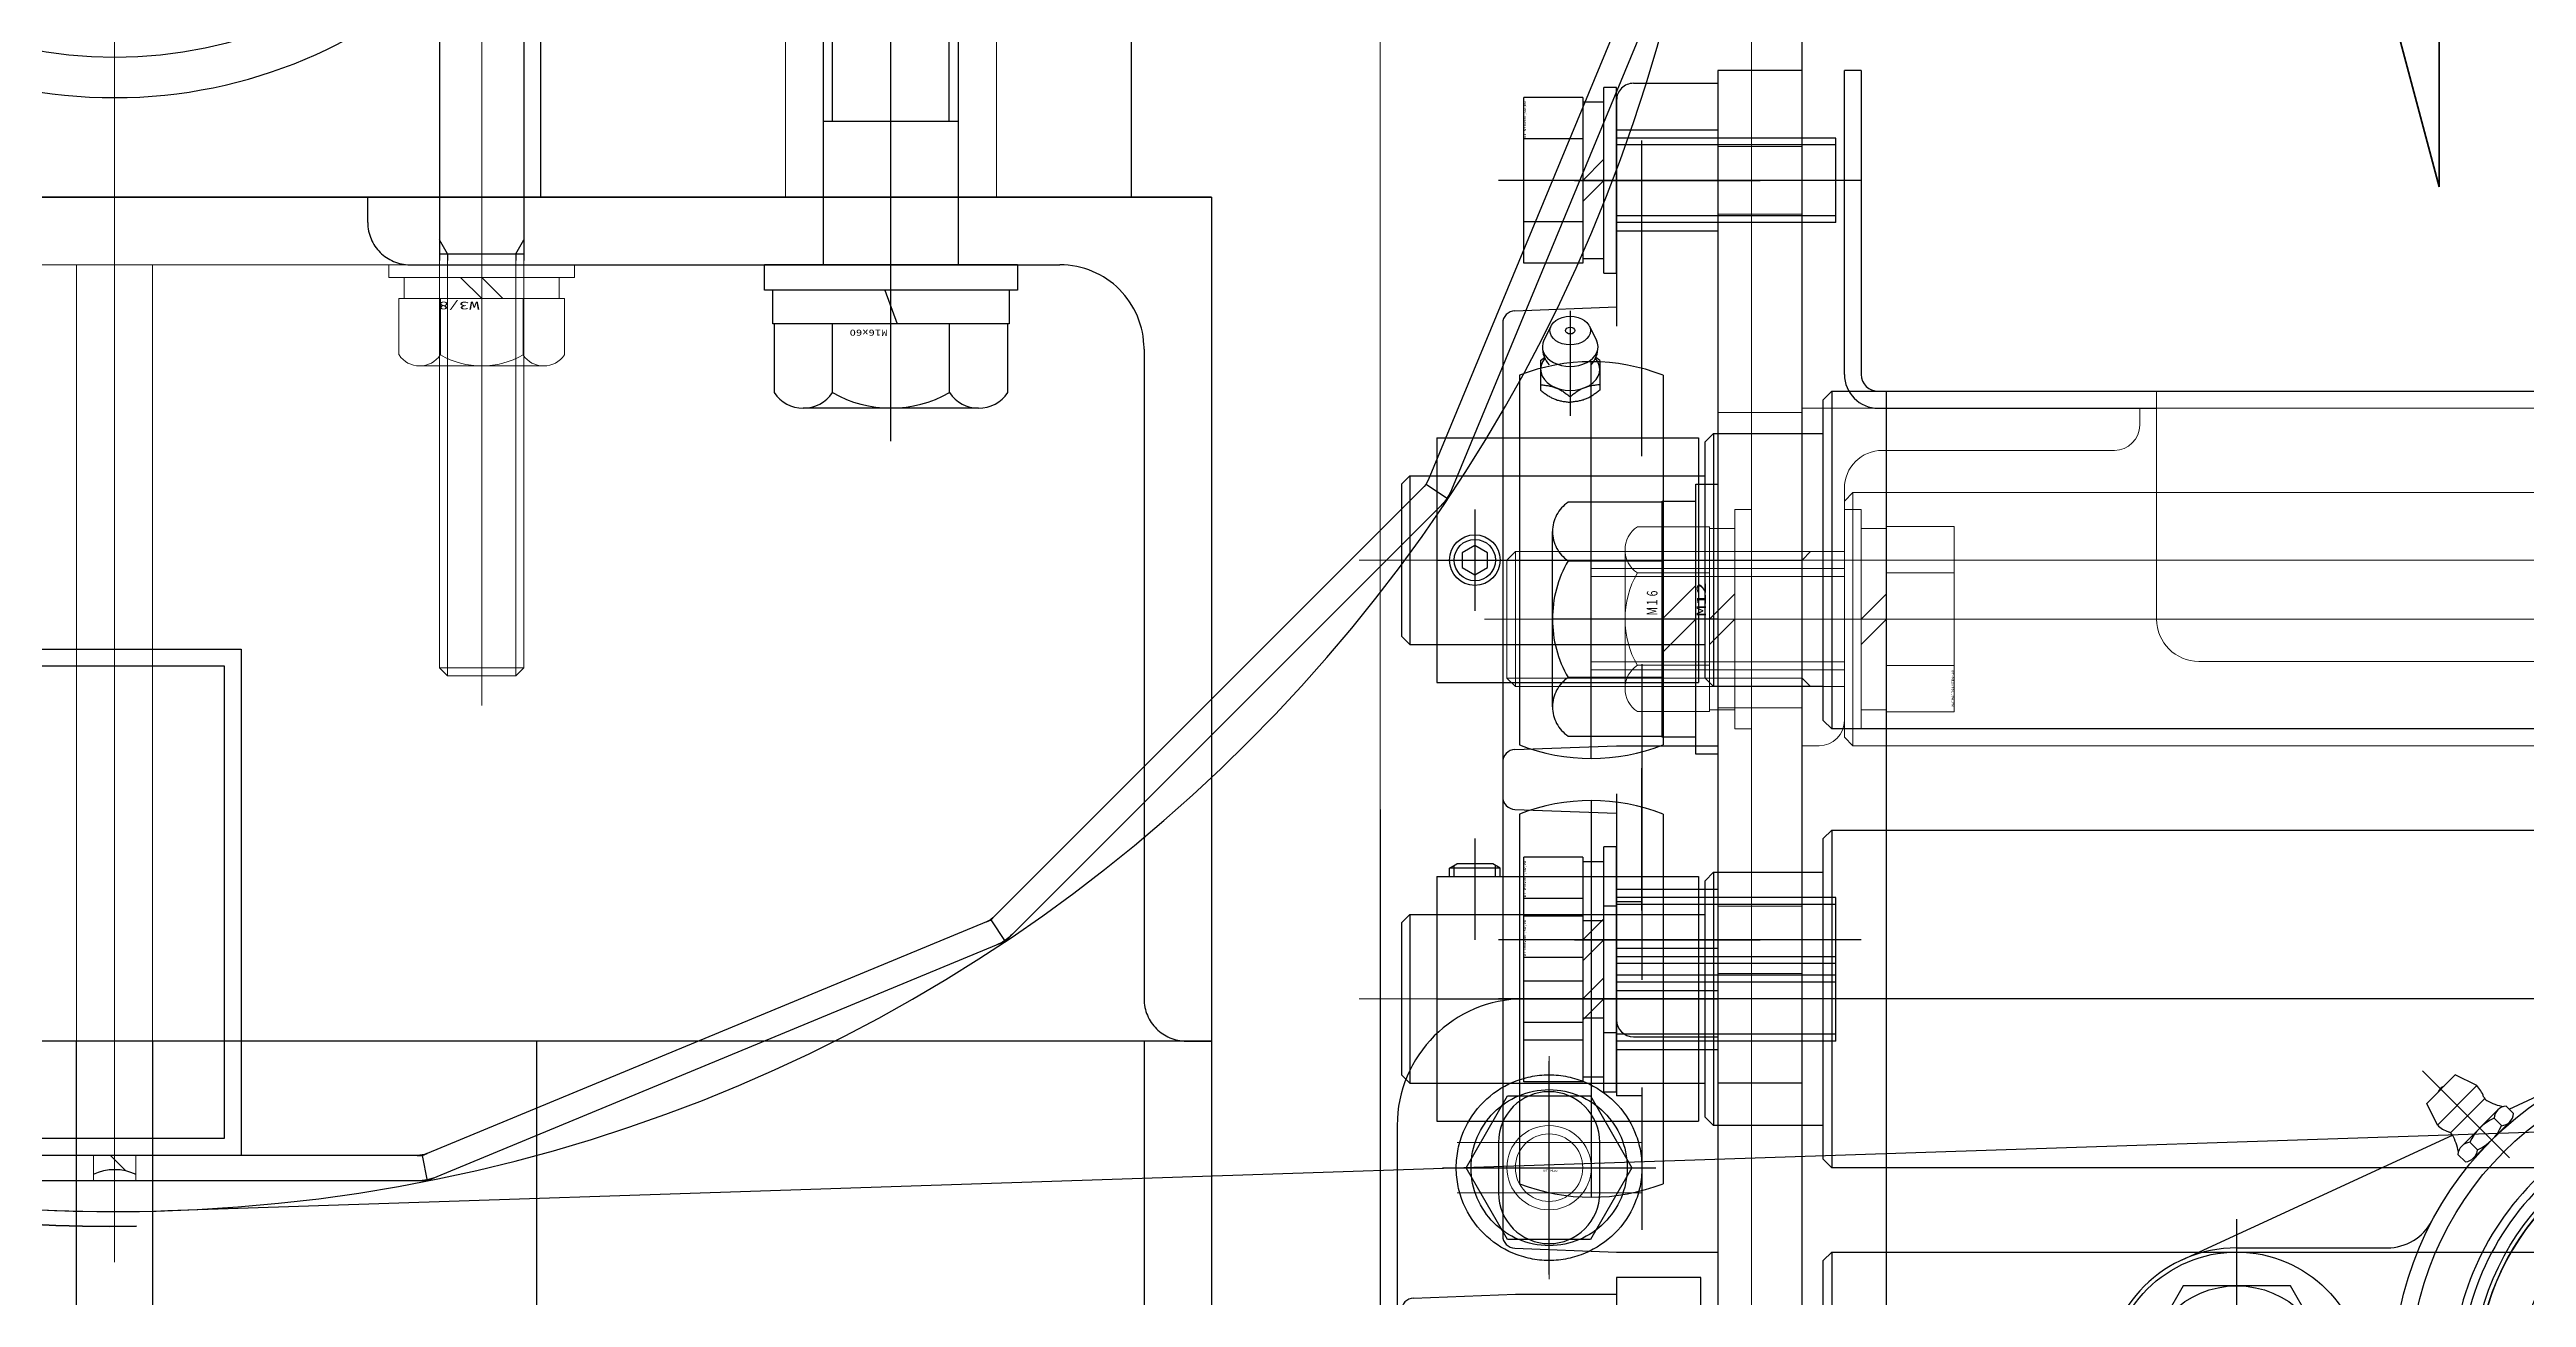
# Model space of a CAD drawing. Units: millimetres at full size. Extents: x -18456 to 18937, y -12290 to 13871.
# Drawn here: x -1919 to -1038, y -5128 to -4684 of the extents above; entities that cross this region are included whole.
import ezdxf
from ezdxf.enums import TextEntityAlignment as Align

# ---------------------------------------------------------------- set-up
doc = ezdxf.new("R2010")
doc.units = ezdxf.units.MM
doc.header["$LTSCALE"] = 100
doc.linetypes.add('CHAIN2', pattern=[12, 9, -1, 1, -1])
doc.linetypes.add('DOUBLE_CHAIN2', pattern=[12.8, 9, -1, 0.6, -0.6, 0.6, -1])
for name, color, linetype in [('0-2_0', 2, 'Continuous'), ('0-3_06_PHANTOM', 2, 'DOUBLE_CHAIN2'), ('0-6_10_DRAFT', 1, 'Continuous'), ('0-A_01_NORMAL', 134, 'Continuous')]:
    doc.layers.add(name, color=color, linetype=linetype)
for name, color, linetype, lineweight in [('0-7_05_CENTER', 2, 'CHAIN2', 18), ('0-8_04_HIDDEN', 7, 'Continuous', 18), ('1-0', 30, 'Continuous', 70)]:
    doc.layers.add(name, color=color, linetype=linetype, lineweight=lineweight)
doc.styles.add('ＭＳ ゴシック', font='')
doc.styles.get('ＭＳ ゴシック').set_extended_font_data('MS Gothic')

# ---------------------------------------------------------------- blocks, each defined once
blk = doc.blocks.new('MUCAFL204Jb_1')
at = {"layer": '0-2_0', "linetype": 'CHAIN2'}
for p, q in [((-45, -17), (-45, 5)), ((45, -17), (45, 5)), ((-29.52, -17.5), (-17.1, -17.5)), ((-6, -28.8), (6, -28.8))]:
    blk.add_line(p, q, dxfattribs=at)
at = {"layer": '0-2_0'}
for p, q in [((-56.5, -10), (-56.5, 0)), ((-56.5, 0), (56.5, 0)), ((-51, -12), (-51, 0)), ((-39, -12), (-39, 0)), ((39, -12), (39, 0)), ((51, -12), (51, 0)), ((56.5, -10), (56.5, 0)), ((-14.5, -2.3), (14.5, -2.3)), ((-10, -33.3), (-10, -2.3)), ((10, -33.3), (10, -2.3)), ((-12.33, -9), (-49.73, -9)), ((12.33, -9), (49.73, -9)), ((-54.5, -12), (-27.71, -12)), ((-29.55, -24.06), (-30, -12)), ((-27.75, -15.24), (-26.05, -14.39)), ((-23.64, -14), (-23.99, -14.46)), ((-23.64, -14), (-20.13, -14)), ((27.71, -12), (54.5, -12)), ((29.55, -24.06), (30, -12)), ((-19.35, -17.5), (-18.7, -17.5)), ((-27.75, -19.76), (-26.05, -20.61)), ((-23.64, -21), (-23.99, -20.54)), ((-23.64, -21), (-20.13, -21)), ((-28.05, -25.5), (28.05, -25.5)), ((-14.5, -33.3), (14.5, -33.3))]:
    blk.add_line(p, q, dxfattribs=at)
for points in [[(-14.5, -33.3), (-14.5, -25.5), (-14.5, -2.3)], [(14.5, -33.3), (14.5, -25.5), (14.5, -2.3)], [(-20.78, -14), (-20.76, -14.12), (-20.75, -14.24), (-20.73, -14.37), (-20.72, -14.49), (-20.7, -14.61), (-20.68, -14.73), (-20.67, -14.85), (-20.64, -14.97), (-20.62, -15.08), (-20.6, -15.2), (-20.57, -15.32), (-20.54, -15.43), (-20.51, -15.55), (-20.47, -15.66), (-20.43, -15.77), (-20.39, -15.88), (-20.34, -15.99), (-20.29, -16.1), (-20.24, -16.2), (-20.18, -16.31), (-20.12, -16.41), (-20.06, -16.51), (-20, -16.62), (-19.93, -16.72), (-19.86, -16.82), (-19.79, -16.92), (-19.72, -17.01), (-19.65, -17.11), (-19.57, -17.21), (-19.5, -17.31), (-19.42, -17.4), (-19.35, -17.5)], [(-20.13, -14), (-20.05, -14.1), (-19.98, -14.19), (-19.9, -14.29), (-19.83, -14.39), (-19.76, -14.49), (-19.69, -14.58), (-19.62, -14.68), (-19.55, -14.78), (-19.48, -14.88), (-19.42, -14.99), (-19.35, -15.09), (-19.3, -15.19), (-19.24, -15.3), (-19.19, -15.4), (-19.14, -15.51), (-19.09, -15.62), (-19.05, -15.73), (-19.01, -15.84), (-18.97, -15.95), (-18.94, -16.07), (-18.91, -16.18), (-18.88, -16.3), (-18.86, -16.42), (-18.83, -16.53), (-18.81, -16.65), (-18.79, -16.77), (-18.78, -16.89), (-18.76, -17.01), (-18.74, -17.13), (-18.73, -17.26), (-18.71, -17.38), (-18.7, -17.5)], [(-20.78, -21), (-20.76, -20.88), (-20.75, -20.76), (-20.73, -20.63), (-20.72, -20.51), (-20.7, -20.39), (-20.68, -20.27), (-20.67, -20.15), (-20.64, -20.03), (-20.62, -19.92), (-20.6, -19.8), (-20.57, -19.68), (-20.54, -19.57), (-20.51, -19.45), (-20.47, -19.34), (-20.43, -19.23), (-20.39, -19.12), (-20.34, -19.01), (-20.29, -18.9), (-20.24, -18.8), (-20.18, -18.69), (-20.12, -18.59), (-20.06, -18.49), (-20, -18.38), (-19.93, -18.28), (-19.86, -18.18), (-19.79, -18.08), (-19.72, -17.99), (-19.65, -17.89), (-19.57, -17.79), (-19.5, -17.69), (-19.42, -17.6), (-19.35, -17.5)], [(-20.13, -21), (-20.05, -20.9), (-19.98, -20.81), (-19.9, -20.71), (-19.83, -20.61), (-19.76, -20.51), (-19.69, -20.42), (-19.62, -20.32), (-19.55, -20.22), (-19.48, -20.12), (-19.42, -20.01), (-19.35, -19.91), (-19.3, -19.81), (-19.24, -19.7), (-19.19, -19.6), (-19.14, -19.49), (-19.09, -19.38), (-19.05, -19.27), (-19.01, -19.16), (-18.97, -19.05), (-18.94, -18.93), (-18.91, -18.82), (-18.88, -18.7), (-18.86, -18.58), (-18.83, -18.47), (-18.81, -18.35), (-18.79, -18.23), (-18.78, -18.11), (-18.76, -17.99), (-18.74, -17.87), (-18.73, -17.74), (-18.71, -17.62), (-18.7, -17.5)]]:
    blk.add_lwpolyline(points, dxfattribs=at)
blk.add_lwpolyline([(-0.87, -27.3), (-1.73, -28.8), (-0.87, -30.3), (0.87, -30.3), (1.73, -28.8), (0.87, -27.3)], close=True, dxfattribs=at)
for radius in [3, 2.45]:
    blk.add_circle((0, -28.8), radius, dxfattribs=at)
for centre, radius, start, end in [((-54.5, -10), 2, 180, 270), ((54.5, -10), 2, 270, 0), ((-25.28, -17.5), 3.3, 49.2525, 90), ((-25.28, -17.5), 3.3, 270, 310.7475), ((-28.05, -24), 1.5, 182.1211, 270), ((28.05, -24), 1.5, 270, 357.8789)]:
    blk.add_arc(centre, radius, start, end, dxfattribs=at)
for centre, major_axis, start_param, end_param in [((-25.28, -17.5), (0, -3.3), 5.943348, 9.764615), ((-22.59, -17.5), (0, 3.5), 2.594277, 6.830501)]:
    blk.add_ellipse(centre, major_axis=major_axis, ratio=0.707107, start_param=start_param, end_param=end_param, dxfattribs=at)
for major_axis in [(0, -2.4), (0, -0.555)]:
    blk.add_ellipse((-27.19, -17.5), major_axis=major_axis, ratio=0.707107, dxfattribs=at)
at = {"layer": '0-6_10_DRAFT'}
for p, q in [((0, -33.3), (0, 0)), ((-21.91, -6.5), (21.91, -6.5)), ((23.5, -15), (-23.5, -15)), ((-21.91, -23.5), (21.91, -23.5))]:
    blk.add_line(p, q, dxfattribs=at)
for start, end in [(158.7952, 201.2048), (338.7952, 21.2048)]:
    blk.add_arc((0, -15), 23.5, start, end, dxfattribs=at)
blk = doc.blocks.new('A$C7E374867_2')
at = {"layer": '0-2_0', "color": 134, "linetype": 'CHAIN2'}
blk.add_line((0, -29), (0, 14), dxfattribs=at)
at = {"layer": '0-2_0', "color": 134}
for p, q in [((-9.81, 11), (9.81, 11)), ((-9.81, 4), (-9.81, 11)), ((-4.91, 4), (-4.91, 11)), ((4.91, 4), (4.91, 11)), ((9.81, 4), (9.81, 11)), ((9.81, 4), (-9.81, 4)), ((-9.25, 4), (-9.25, 1.5)), ((0, 1.5), (-2.5, 4)), ((0, 4), (2.5, 1.5)), ((9.25, 1.5), (9.25, 4)), ((-11, 1.5), (11, 1.5)), ((-11, 1.5), (-11, 0)), ((-11, 0), (11, 0)), ((-5, -26), (-5, 0)), ((-4.19, -26), (-4.19, 0)), ((4.19, -26), (4.19, 0)), ((5, -26), (5, 0)), ((11, 0), (11, 1.5)), ((-5, -26), (5, -26))]:
    blk.add_line(p, q, dxfattribs=at)
at = {"layer": '0-6_10_DRAFT', "style": 'ＭＳ ゴシック', "width": 1.8}
blk.add_text('BT-M10x30L,SW,PW', height=0.2199, dxfattribs=at).set_placement((5.05, 10.66), align=Align.BOTTOM_LEFT)
blk = doc.blocks.new('A$C30156163_1')
at = {"layer": '0-8_04_HIDDEN'}
for p, q in [((0, 0), (-40, 0)), ((-40, -2), (-40, 0)), ((0, 0), (0, -40)), ((-37, -5), (-9.5, -5)), ((-5, -9.5), (-5, -37)), ((-2, -40), (0, -40))]:
    blk.add_line(p, q, dxfattribs=at)
for centre, radius, start, end in [((-37, -2), 3, 180, 270), ((-9.5, -9.5), 4.5, 0, 90), ((-2, -37), 3, 180, 270)]:
    blk.add_arc(centre, radius, start, end, dxfattribs=at)
blk = doc.blocks.new('A$C72535635_1')
at = {"layer": '0-7_05_CENTER'}
blk.add_line((7.53, -5), (-12.6, -5), dxfattribs=at)
at = {"layer": '0-8_04_HIDDEN'}
blk.add_blockref('A$C30156163_1', (0, 20), dxfattribs=at)
blk = doc.blocks.new('M16Nza_1_1')
at = {"layer": '0-3_06_PHANTOM', "color": 7}
for p, q in [((-13.85, 17.74), (-13.85, 6.6)), ((-10.39, 19.6), (10.39, 19.6)), ((-6.92, 6.6), (-6.92, 17.74)), ((6.93, 17.74), (6.93, 6.6)), ((13.85, 6.6), (13.85, 17.74)), ((-4, 6.6), (0, 2.6)), ((0, 6.6), (4, 2.6)), ((14, 6.6), (14, 2.6))]:
    blk.add_line(p, q, dxfattribs=at)
at = {"layer": '0-3_06_PHANTOM', "color": 7, "linetype": 'CHAIN2'}
blk.add_line((0, 0), (0, 19.6), dxfattribs=at)
at = {"layer": '0-3_06_PHANTOM', "color": 7}
blk.add_lwpolyline([(-14, 2.6), (-14, 6.6), (14, 6.6)], dxfattribs=at)
blk.add_lwpolyline([(-16, 2.6), (16, 2.6), (16, 0), (-16, 0)], close=True, dxfattribs=at)
for centre, radius, start, end in [((-10.39, 15.44), 4.16, 33.626, 146.374), ((0, 5.75), 13.85, 60, 120), ((10.39, 15.44), 4.16, 33.626, 146.374)]:
    blk.add_arc(centre, radius, start, end, dxfattribs=at)
at = {"layer": '0-6_10_DRAFT', "style": 'ＭＳ ゴシック', "width": 0.6}
blk.add_text('Ｍ１６', height=1.257, dxfattribs=at).set_placement((0.41, 6.78), align=Align.BOTTOM_LEFT)
blk = doc.blocks.new('M12Nza_1_1')
at = {"layer": '0-8_04_HIDDEN'}
for p, q in [((-8.21, 15), (8.21, 15)), ((-10.95, 5), (-10.95, 13.53)), ((-5.47, 5), (-5.47, 13.53)), ((5.48, 5), (5.48, 13.53)), ((10.95, 13.53), (10.95, 5)), ((10.95, 5), (-10.95, 5)), ((-10.75, 2), (-10.75, 5)), ((0, 2), (-3, 5)), ((0, 5), (3, 2)), ((10.75, 5), (10.75, 2))]:
    blk.add_line(p, q, dxfattribs=at)
at = {"layer": '0-8_04_HIDDEN', "linetype": 'CHAIN2'}
blk.add_line((0, 0), (0, 15), dxfattribs=at)
at = {"layer": '0-8_04_HIDDEN'}
blk.add_lwpolyline([(-13, 2), (13, 2), (13, 0), (-13, 0)], close=True, dxfattribs=at)
for centre, radius, start, end in [((-8.21, 11.71), 3.29, 33.626, 146.374), ((0, 4.05), 10.95, 60, 120), ((8.21, 11.71), 3.29, 33.626, 146.374)]:
    blk.add_arc(centre, radius, start, end, dxfattribs=at)
at = {"layer": '0-6_10_DRAFT', "style": 'ＭＳ ゴシック', "width": 1.8}
blk.add_text('M12', height=1.1, dxfattribs=at).set_placement((0.31, 5.09), align=Align.BOTTOM_LEFT)
blk = doc.blocks.new('A$C1819430B_1')
at = {"layer": '0-8_04_HIDDEN', "linetype": 'CHAIN2'}
blk.add_line((0, -32.11), (0, 15.28), dxfattribs=at)
at = {"layer": '0-8_04_HIDDEN'}
for p, q in [((-10.97, 13), (10.97, 13)), ((-10.97, 5), (-10.97, 13)), ((-5.48, 5), (-5.48, 13)), ((5.48, 5), (5.48, 13)), ((10.97, 5), (10.97, 13)), ((-10.97, 5), (10.97, 5)), ((-10.75, 5), (-10.75, 2)), ((0, 2), (-3, 5)), ((0, 5), (3, 2)), ((10.75, 2), (10.75, 5)), ((-13, 2), (13, 2)), ((-13, 2), (-13, 0)), ((-13, 0), (13, 0)), ((-6, -30), (-6, 0)), ((-5.05, -30), (-5.05, 0)), ((5.05, -30), (5.05, 0)), ((6, -30), (6, 0)), ((13, 0), (13, 2)), ((-6, -30), (6, -30))]:
    blk.add_line(p, q, dxfattribs=at)
at = {"layer": '0-6_10_DRAFT', "style": 'ＭＳ ゴシック', "width": 1.8}
blk.add_text('BT-M12x35L,SW,PW', height=0.2199, dxfattribs=at).set_placement((6.07, 12.66), align=Align.BOTTOM_LEFT)
blk = doc.blocks.new('A$C17C47B78_1')
at = {"layer": '0-7_05_CENTER'}
blk.add_line((-42.65, 0), (252.65, 0), dxfattribs=at)
at = {"layer": '0-8_04_HIDDEN'}
for p, q in [((23.5, 15), (209, 15)), ((209, 15), (209, -15)), ((209, 15), (210, 14)), ((210, 14), (210, -14)), ((249, 8), (210, 8)), ((215, 7), (214, 8)), ((215, 8), (215, -8)), ((250, 7), (215, 7)), ((249, -8), (249, 8)), ((250, 7), (249, 8)), ((250, 7), (250, -7)), ((249, -8), (210, -8)), ((215, -7), (214, -8)), ((250, -7), (215, -7)), ((250, -7), (249, -8)), ((209, -15), (210, -14)), ((23.5, -15), (209, -15))]:
    blk.add_line(p, q, dxfattribs=at)
blk = doc.blocks.new('A$C61E5551D_1')
at = {"layer": '0-2_0', "color": 134}
blk.add_line((0, -55), (-10, -55), dxfattribs=at)
blk.add_lwpolyline([(0, -170), (0, 65), (-10, 65), (-10, -170)], close=True, dxfattribs=at)
at = {"layer": '0-6_10_DRAFT'}
blk.add_line((-10, 7), (0, 7), dxfattribs=at)
at = {"layer": '0-7_05_CENTER'}
for p, q in [((-14.09, 52), (4.09, 52)), ((6.46, 0), (-16.35, 0)), ((-14.09, -38), (4.09, -38))]:
    blk.add_line(p, q, dxfattribs=at)
at = {"layer": '0-8_04_HIDDEN'}
for p, q in [((-10, 57), (0, 57)), ((-10, 56), (0, 56)), ((-10, 48), (0, 48)), ((-10, 47), (0, 47)), ((-10, 24.5), (0, 24.5)), ((-10, -10.5), (0, -10.5)), ((-10, -33), (0, -33)), ((-10, -34), (0, -34)), ((-10, -42), (0, -42)), ((-10, -43), (0, -43))]:
    blk.add_line(p, q, dxfattribs=at)
blk = doc.blocks.new('A$C10292DCD_1')
at = {"layer": '0-2_0', "color": 134}
for p, q in [((-106.5, 20), (-106.5, -20)), ((-120.5, 15), (-120.5, -15)), ((-156.5, 10), (-157.5, 9)), ((-157.5, 9), (-157.5, -9)), ((-156.5, 10), (-121.5, 10)), ((-156.5, 10), (-156.5, -10)), ((-157.5, -9), (-156.5, -10)), ((-156.5, -10), (-121.5, -10))]:
    blk.add_line(p, q, dxfattribs=at)
blk.add_lwpolyline([(-106.5, 20), (106.5, 20), (107.5, 19), (107.5, -19), (106.5, -20), (-106.5, -20), (-107.5, -19), (-107.5, 19)], close=True, dxfattribs=at)
blk.add_lwpolyline([(-107.5, -15), (-120.5, -15), (-121.5, -14), (-121.5, 14), (-120.5, 15), (-107.5, 15)], dxfattribs=at)
at = {"layer": '0-7_05_CENTER'}
blk.add_line((-162.5, 0), (162.5, 0), dxfattribs=at)
blk = doc.blocks.new('A$C5C7265D6_1')
at = {"layer": '0-2_0', "color": 134}
for p, q in [((-2, -101), (-2, 101)), ((0, -101), (0, -68)), ((-40, -103), (-4, -103)), ((-40, -103), (-40, -105)), ((-4, -105), (-40, -105))]:
    blk.add_line(p, q, dxfattribs=at)
for radius in [4, 2]:
    blk.add_arc((-4, -101), radius, 270, 0, dxfattribs=at)
at = {"layer": '0-8_04_HIDDEN'}
for p, q in [((0, -68), (0, 68)), ((30, 63), (30, -63)), ((25, -68), (-2, -68))]:
    blk.add_line(p, q, dxfattribs=at)
blk.add_arc((25, -63), 5, 270, 0, dxfattribs=at)
blk = doc.blocks.new('MUCAFL204Jc_1')
at = {"layer": '0-2_0'}
for p, q in [((-24.06, 29.55), (-12, 30)), ((-25.5, 28.05), (-25.5, -28.05)), ((-9, 10.48), (-9, 27.35)), ((-25.8, 15.5), (-31.8, 15.5)), ((-31.25, 14.5), (-31.25, 15.82)), ((-26.67, 16), (-30.93, 16)), ((-26.35, 14.5), (-26.35, 15.82)), ((-33.3, 14.5), (-33.3, -14.5)), ((-2.3, 14.5), (-2.3, -14.5)), ((-33.3, 10), (-2.3, 10)), ((-12, 11.5), (-12, -11.5)), ((-9, 11.5), (-12, 11.5)), ((-12, 6), (0, 6)), ((-12, -6), (0, -6)), ((-33.3, -10), (-2.3, -10)), ((-9, -11.5), (-12, -11.5)), ((-9, -10.48), (-9, -27.35)), ((-24.06, -29.55), (-12, -30)), ((-12, -30), (0, -30))]:
    blk.add_line(p, q, dxfattribs=at)
at = {"layer": '0-2_0', "linetype": 'CHAIN2'}
blk.add_line((-28.8, 19), (-28.8, 7), dxfattribs=at)
at = {"layer": '0-2_0'}
for points in [[(-12, 30), (0, 30), (0, -30)], [(-31.8, 14.5), (-31.8, 15.5), (-30.93, 16)], [(-25.8, 14.5), (-25.8, 15.5), (-26.67, 16)], [(-33.3, 14.5), (-25.5, 14.5), (-2.3, 14.5)], [(-33.3, -14.5), (-25.5, -14.5), (-2.3, -14.5)]]:
    blk.add_lwpolyline(points, dxfattribs=at)
for centre, start, end in [((-24, 28.05), 92.1211, 180), ((-24, -28.05), 180, 267.8789)]:
    blk.add_arc(centre, 1.5, start, end, dxfattribs=at)
at = {"layer": '0-6_10_DRAFT'}
for p, q in [((-15, 23.5), (-15, -23.5)), ((-23.5, 21.91), (-23.5, -21.91)), ((-6.5, 21.91), (-6.5, -21.91)), ((-33.3, 0), (0, 0))]:
    blk.add_line(p, q, dxfattribs=at)
for start, end in [(68.7952, 111.2048), (248.7952, 291.2048)]:
    blk.add_arc((-15, 0), 23.5, start, end, dxfattribs=at)
blk = doc.blocks.new('A$C1E0172ED_1')
at = {"layer": '0-2_0', "color": 134}
for p, q in [((-25, 0), (-25, -10)), ((25, 0), (25, -10))]:
    blk.add_line(p, q, dxfattribs=at)
blk.add_lwpolyline([(-32, 0), (32, 0), (32, -10), (-32, -10)], close=True, dxfattribs=at)
at = {"layer": '0-7_05_CENTER'}
blk.add_line((0, 4.09), (0, -14.09), dxfattribs=at)
at = {"layer": '0-8_04_HIDDEN'}
for p, q in [((-17.5, 0), (-17.5, -10)), ((-5, 0), (-5, -10)), ((-4, 0), (-4, -10)), ((4, 0), (4, -10)), ((5, 0), (5, -10)), ((17.5, 0), (17.5, -10))]:
    blk.add_line(p, q, dxfattribs=at)
blk = doc.blocks.new('A$C29B149D8_1')
at = {"layer": '0-2_0', "color": 134}
blk.add_line((-106.5, 35), (-106.5, -35), dxfattribs=at)
blk.add_lwpolyline([(-106.5, 35), (106.5, 35), (107.5, 34), (107.5, -34), (106.5, -35), (-106.5, -35), (-107.5, -34), (-107.5, 34)], close=True, dxfattribs=at)
blk = doc.blocks.new('A$C4C451F0D_1')
at = {"layer": '0-2_0'}
for name, p in [('A$C29B149D8_1', (-122, 0)), ('MUCAFL204Jc_1', (-254, 0))]:
    blk.add_blockref(name, p, dxfattribs=at)
at = {"layer": '0-2_0', "xscale": -1, "rotation": 270}
blk.add_blockref('A$C1E0172ED_1', (-244, 0), dxfattribs=at)
blk = doc.blocks.new('A$C3BD34CFF_1')
at = {"layer": '0-3_06_PHANTOM', "color": 5}
blk.add_lwpolyline([(-210, 27), (-10, 27), (-10, -145), (-210, -145)], close=True, dxfattribs=at)
at = {"layer": '0-2_0'}
for name, p, rotation in [('A$C5C7265D6_1', (-110, 25), 270), ('MUCAFL204Jb_1', (-230, 7), 270), ('A$C7E374867_2', (-242, 52), 90), ('A$C7E374867_2', (-242, -38), 90), ('A$C7E374867_2', (-242, -45), 90)]:
    blk.add_blockref(name, p, dxfattribs=dict(at, rotation=rotation))
for name, p in [('A$C61E5551D_1', (-220, 0)), ('A$C10292DCD_1', (-110, 7)), ('MUCAFL204Jc_1', (-230, -45)), ('A$C10292DCD_1', (-110, -45)), ('A$C4C451F0D_1', (12, -110))]:
    blk.add_blockref(name, p, dxfattribs=at)
at = {"layer": '0-8_04_HIDDEN', "xscale": -1}
blk.add_blockref('A$C72535635_1', (-220, 5), dxfattribs=at)
at = {"layer": '0-8_04_HIDDEN'}
for name, p, rotation in [('A$C17C47B78_1', (-5, 0), 180), ('M16Nza_1_1', (-230, 0), 90), ('A$C1819430B_1', (-215, 0), 270), ('M12Nza_1_1', (-226, 0), 90)]:
    blk.add_blockref(name, p, dxfattribs=dict(at, rotation=rotation))
blk = doc.blocks.new('M10Tz_1_1')
at = {"layer": '0-7_05_CENTER'}
for p, q in [((0, -8.34), (0, 8.34)), ((8.34, 0), (-8.34, 0))]:
    blk.add_line(p, q, dxfattribs=at)
at = {"layer": '0-8_04_HIDDEN'}
for radius in [5, 4]:
    blk.add_circle((0, 0), radius, dxfattribs=at)
blk = doc.blocks.new('A$C5B1B55C2_1')
at = {"layer": '0-7_05_CENTER'}
blk.add_line((12.83, 190), (31.01, 190), dxfattribs=at)
at = {"layer": '0-8_04_HIDDEN'}
blk.add_line((19, -30), (19, 610), dxfattribs=at)
blk.add_lwpolyline([(-23, -30), (25, -30), (25, 610), (-23, 610), (-25, 608), (-25, -28)], close=True, dxfattribs=at)
blk.add_blockref('M10Tz_1_1', (-5, 125), dxfattribs=at)
blk = doc.blocks.new('MUCAFL206a_1')
at = {"layer": '0-2_0', "linetype": 'CHAIN2'}
for p, q in [((0, -45), (0, 45)), ((-26.16, 26.16), (-36.49, 36.49)), ((-58.5, -13), (-58.5, 13)), ((58.5, -13), (58.5, 13)), ((-79, 0), (79, 0)), ((-20.78, -12), (-10.39, -6))]:
    blk.add_line(p, q, dxfattribs=at)
at = {"layer": '0-2_0'}
for p, q in [((-35.99, 32.6), (-32.6, 35.99)), ((-30.05, 34.72), (-32.6, 35.99)), ((-26.23, 31.95), (-16.75, 36.32)), ((64.99, 14.08), (16.75, 36.32)), ((-34.72, 30.05), (-35.99, 32.6)), ((-34.72, 30.05), (-30.05, 34.72)), ((-29.17, 33.13), (-33.13, 29.17)), ((-31.84, 27.56), (-27.56, 31.84)), ((-26.14, 30.43), (-30.43, 26.14)), ((-28.01, 30.87), (-27.12, 29.98)), ((-26.58, 32.29), (-25.69, 31.4)), ((-64.99, 14.08), (-32.94, 28.86)), ((-31.4, 25.69), (-32.29, 26.58)), ((-30.87, 28.01), (-29.98, 27.12)), ((-20.14, 23.55), (-20.79, 24.31)), ((20.14, 23.55), (20.79, 24.31)), ((-2.45, 20.1), (-2.45, 20.82)), ((2.13, 21), (-2.13, 21)), ((3, 20.5), (2.13, 21)), ((2.45, 20.1), (2.45, 20.82)), ((-3, 20.03), (-3, 20.5)), ((3, 20.03), (3, 20.5)), ((-58.5, 15.5), (-40.67, 15.5)), ((58.5, 15.5), (40.67, 15.5)), ((-18.84, -7.42), (-19.25, -7.65)), ((-19.25, -7.65), (-19.25, -8.65)), ((-19.25, -7.65), (-16.25, -12.85)), ((-18.63, -7.93), (-19.25, -8.29)), ((-19.25, -8.65), (-17.12, -12.35)), ((-64.99, -14.08), (-16.75, -36.32)), ((-16.25, -12.85), (-17.12, -12.35)), ((-16.18, -12.17), (-16.8, -12.53)), ((-15.84, -12.61), (-16.25, -12.85)), ((64.99, -14.08), (16.75, -36.32)), ((-58.5, -15.5), (-40.67, -15.5)), ((58.5, -15.5), (40.67, -15.5)), ((-20.14, -23.55), (-20.79, -24.31)), ((20.14, -23.55), (20.79, -24.31))]:
    blk.add_line(p, q, dxfattribs=at)
blk.add_lwpolyline([(3, 20.5), (-3, 20.5), (-2.13, 21)], dxfattribs=at)
for centre, radius in [((0, 0), 40), ((0, 0), 38), ((0, 0), 30), ((0, 0), 20.25), ((0, 0), 15), ((-58.5, 0), 8), ((58.5, 0), 8)]:
    blk.add_circle(centre, radius, dxfattribs=at)
for centre, radius, start, end in [((-33.24, 33.24), 1.59, 114.555, 155.445), ((-32.39, 32.39), 3.3, 17.9467, 45), ((-28.48, 33.65), 0.8, 197.9467, 240.2157), ((-25.9, 38.16), 6, 240.2157, 260.6802), ((-26.45, 30.74), 1.56, 94.7398, 175.2602), ((-32.39, 32.39), 3.3, 225, 252.0533), ((-25.67, 25.67), 5.7, 114.2291, 155.7709), ((-32.31, 32.31), 5.7, 294.2291, 335.7709), ((-27.25, 31.53), 1.56, 274.7398, 355.2602), ((-33.65, 28.48), 0.8, 29.7843, 72.0533), ((-38.16, 25.9), 6, 9.3198, 29.7843), ((-30.74, 26.45), 1.56, 94.7398, 175.2602), ((-31.53, 27.25), 1.56, 274.7398, 355.2602), ((0, 0), 33, 132.3324, 227.6676), ((0, 0), 32, 130.5416, 229.4584), ((-21.55, 23.66), 1, 40.5416, 132.3324), ((-19.38, 24.2), 1, 220.5416, 308.693), ((19.38, 24.2), 1, 231.307, 319.4584), ((21.55, 23.66), 1, 47.6676, 139.4584), ((0, 0), 32, 310.5416, 49.4584), ((0, 0), 33, 312.3324, 47.6676), ((-40.67, 21.5), 6, 270, 332.1349), ((40.67, 21.5), 6, 207.8651, 270), ((-58.5, 0), 15.5, 90, 270), ((58.5, 0), 15.5, 270, 90), ((-40.67, -21.5), 6, 27.8651, 90), ((40.67, -21.5), 6, 90, 152.1349), ((-19.38, -24.2), 1, 51.307, 139.4584), ((19.38, -24.2), 1, 40.5416, 128.693), ((-21.55, -23.66), 1, 227.6676, 319.4584), ((21.55, -23.66), 1, 220.5416, 312.3324)]:
    blk.add_arc(centre, radius, start, end, dxfattribs=at)
blk = doc.blocks.new('A$C6FDC4AF3_1_1')
at = {"layer": '0-2_0', "color": 134}
for radius in [40, 30.5, 20.5]:
    blk.add_circle((0, 0), radius, dxfattribs=at)
at = {"layer": '0-7_05_CENTER'}
for p, q in [((0, -45.6), (0, 45.6)), ((45.6, 0), (-45.6, 0))]:
    blk.add_line(p, q, dxfattribs=at)
blk = doc.blocks.new('A$C6A332CFA_1_1')
at = {"layer": '0-2_0', "color": 134}
for radius in [30, 20]:
    blk.add_circle((0, 0), radius, dxfattribs=at)
at = {"layer": '0-6_10_DRAFT'}
for p, q in [((0, -34.46), (0, 34.46)), ((34.46, 0), (-34.46, 0))]:
    blk.add_line(p, q, dxfattribs=at)
at = {"layer": '0-A_01_NORMAL'}
blk.add_circle((0, 0), 15, dxfattribs=at)
blk = doc.blocks.new('SCSPJ40-12a_1')
at = {"layer": '0-2_0'}
for p, q in [((-1, 19.97), (-1, 29.98)), ((1, 19.97), (1, 29.98)), ((-1, -19.97), (-1, -29.98)), ((1, -19.97), (1, -29.98))]:
    blk.add_line(p, q, dxfattribs=at)
for radius, start, end in [(30, 91.9102, 268.0898), (30, 271.9102, 88.0898), (20, 92.866, 267.134), (20, 272.866, 87.134)]:
    blk.add_arc((0, 0), radius, start, end, dxfattribs=at)
at = {"layer": '0-7_05_CENTER'}
for p, q in [((0, 32.3), (0, -32.3)), ((-19.19, 25), (19.19, 25)), ((-32.3, 0), (32.3, 0)), ((-19.19, -25), (19.19, -25))]:
    blk.add_line(p, q, dxfattribs=at)
at = {"layer": '0-8_04_HIDDEN', "color": 2}
for p, q in [((6, 20.5), (6, 29.39)), ((-13.18, 26.95), (-1, 26.95)), ((-11.99, 27.5), (-1, 27.5)), ((1, 27.75), (6, 27.75)), ((-19.84, 22.5), (-1, 22.5)), ((-19.2, 23.05), (-1, 23.05)), ((1, 22.25), (6, 22.25)), ((6, 20.5), (21.9, 20.5)), ((6, -20.5), (6, -29.39)), ((6, -20.5), (21.9, -20.5)), ((-19.84, -22.5), (-1, -22.5)), ((-19.2, -23.05), (-1, -23.05)), ((1, -22.25), (6, -22.25)), ((-13.18, -26.95), (-1, -26.95)), ((-11.99, -27.5), (-1, -27.5)), ((1, -27.75), (6, -27.75))]:
    blk.add_line(p, q, dxfattribs=at)
blk = doc.blocks.new('A$C235153E3_1')
at = {"layer": '0-8_04_HIDDEN'}
for name in ['A$C6FDC4AF3_1_1', 'A$C6A332CFA_1_1', 'SCSPJ40-12a_1']:
    blk.add_blockref(name, (0, 0), dxfattribs=at)
blk = doc.blocks.new('A$C42DA0E90_1')
at = {"layer": '0-2_0', "color": 134}
for p, q in [((283, 5), (-3, 5)), ((-18, -10), (-18, -70)), ((-6, -12), (-6, -18)), ((6, -18), (6, -12))]:
    blk.add_line(p, q, dxfattribs=at)
blk.add_circle((140, -40), 25, dxfattribs=at)
for centre, radius, start, end in [((-3, -10), 15, 90, 180), ((0, -12), 6, 0, 180), ((0, -18), 6, 180, 0)]:
    blk.add_arc(centre, radius, start, end, dxfattribs=at)
at = {"layer": '0-7_05_CENTER'}
for p, q in [((0, -28.23), (0, -1.77)), ((10.9, -12), (-10.9, -12)), ((10.9, -15), (-10.9, -15)), ((10.9, -18), (-10.9, -18)), ((81.5, -52.34), (81.5, -27.66))]:
    blk.add_line(p, q, dxfattribs=at)
blk = doc.blocks.new('A$C491655AE_1_1')
at = {"layer": '0-3_06_PHANTOM', "color": 7, "linetype": 'CHAIN2'}
for p, q in [((0, -12.64), (0, 12.64)), ((-12.64, 0), (12.64, 0))]:
    blk.add_line(p, q, dxfattribs=at)
at = {"layer": '0-3_06_PHANTOM', "color": 7}
blk.add_lwpolyline([(4.91, -8.5), (-4.91, -8.5), (-9.81, 0), (-4.91, 8.5), (4.91, 8.5), (9.81, 0)], close=True, dxfattribs=at)
for radius in [11, 9.25]:
    blk.add_circle((0, 0), radius, dxfattribs=at)
at = {"layer": '0-6_10_DRAFT', "style": 'ＭＳ ゴシック', "width": 1.9}
blk.add_text('BT-M10', height=0.22, dxfattribs=at).set_placement((-0.7, -0.54), align=Align.BOTTOM_LEFT)
blk = doc.blocks.new('M14Nv_1_1')
at = {"layer": '0-2_0', "color": 134, "linetype": 'CHAIN2'}
for p, q in [((0, -18.89), (0, 18.89)), ((18.89, 0), (-18.89, 0))]:
    blk.add_line(p, q, dxfattribs=at)
at = {"layer": '0-2_0', "color": 134}
for p, q in [((-6.35, 11), (-12.7, 0)), ((6.35, 11), (-6.35, 11)), ((12.7, 0), (6.35, 11)), ((-12.7, 0), (-6.35, -11)), ((6.35, -11), (12.7, 0)), ((-6.35, -11), (6.35, -11))]:
    blk.add_line(p, q, dxfattribs=at)
for radius in [15, 11, 7, 5.5]:
    blk.add_circle((0, 0), radius, dxfattribs=at)
at = {"layer": '0-6_10_DRAFT', "style": 'ＭＳ ゴシック', "width": 0.6}
blk.add_text('Ｍ１４', height=1.1, dxfattribs=at).set_placement((0.39, 0.1), align=Align.BOTTOM_LEFT)
blk = doc.blocks.new('A$C3D660C7D_1')
at = {"layer": '0-2_0'}
for name, p in [('A$C42DA0E90_1', (-280, 65)), ('MUCAFL206a_1', (-140, 25)), ('A$C491655AE_1_1', (-280, 50)), ('M14Nv_1_1', (-198.5, 25))]:
    blk.add_blockref(name, p, dxfattribs=at)
at = {"layer": '0-8_04_HIDDEN'}
blk.add_blockref('A$C235153E3_1', (-140, 25), dxfattribs=at)
blk = doc.blocks.new('MUCAFL204Ja_1')
at = {"layer": '0-2_0', "linetype": 'CHAIN2'}
for p, q in [((0, -32.67), (0, 32.67)), ((-19.09, 19.09), (-29.42, 29.42)), ((-45, -11), (-45, 11)), ((45, -11), (45, 11)), ((-59.46, 0), (59.46, 0)), ((-16.45, -9.5), (-6.06, -3.5))]:
    blk.add_line(p, q, dxfattribs=at)
at = {"layer": '0-2_0'}
for p, q in [((-28.92, 25.53), (-25.53, 28.92)), ((-27.65, 22.98), (-22.98, 27.65)), ((-22.98, 27.65), (-25.53, 28.92)), ((-18.74, 24.46), (-12.33, 27.35)), ((49.73, 10.48), (12.33, 27.35)), ((-27.65, 22.98), (-28.92, 25.53)), ((-22.1, 26.06), (-26.06, 22.1)), ((-24.77, 20.48), (-20.48, 24.77)), ((-20.94, 23.79), (-20.05, 22.9)), ((-19.51, 25.22), (-18.62, 24.33)), ((-49.73, 10.48), (-25.64, 21.35)), ((-23.79, 20.94), (-22.9, 20.05)), ((-19.07, 23.36), (-23.36, 19.07)), ((-24.33, 18.62), (-25.22, 19.51)), ((3, 15.5), (-3, 15.5)), ((-2.45, 14.29), (-2.45, 15.82)), ((2.13, 16), (-2.13, 16)), ((2.45, 14.29), (2.45, 15.82)), ((-19.32, 12.44), (-20.16, 12.98)), ((19.32, 12.44), (20.16, 12.98)), ((-45, 11.5), (-29.64, 11.5)), ((45, 11.5), (29.64, 11.5)), ((-13.79, -4.5), (-14.92, -5.15)), ((-13.6, -5.02), (-14.92, -5.79)), ((-14.92, -5.15), (-11.92, -10.35)), ((-14.92, -5.15), (-14.92, -6.15)), ((-14.92, -6.15), (-12.79, -9.85)), ((-49.73, -10.48), (-12.33, -27.35)), ((-45, -11.5), (-29.64, -11.5)), ((-11.15, -9.27), (-12.47, -10.03)), ((49.73, -10.48), (12.33, -27.35)), ((45, -11.5), (29.64, -11.5)), ((-19.32, -12.44), (-20.16, -12.98)), ((19.32, -12.44), (20.16, -12.98))]:
    blk.add_line(p, q, dxfattribs=at)
for points in [[(-3, 14.19), (-3, 15.5), (-2.13, 16)], [(3, 14.19), (3, 15.5), (2.13, 16)], [(-10.79, -9.69), (-11.92, -10.35), (-12.79, -9.85)]]:
    blk.add_lwpolyline(points, dxfattribs=at)
for centre, radius in [((0, 0), 30), ((0, 0), 29.5), ((0, 0), 22.04), ((0, 0), 14.5), ((0, 0), 10), ((-45, 0), 6), ((45, 0), 6)]:
    blk.add_circle(centre, radius, dxfattribs=at)
for centre, radius, start, end in [((-26.17, 26.17), 1.59, 114.555, 155.445), ((-25.31, 25.31), 3.3, 17.9467, 45), ((-18.6, 18.6), 5.7, 114.2291, 155.7709), ((-21.41, 26.58), 0.8, 197.9467, 240.2157), ((-18.83, 31.09), 6, 240.2157, 260.6802), ((-19.38, 23.67), 1.56, 94.7398, 175.2602), ((-20.18, 24.46), 1.56, 274.7398, 355.2602), ((-25.31, 25.31), 3.3, 225, 252.0533), ((-26.58, 21.41), 0.8, 29.7843, 72.0533), ((-31.09, 18.83), 6, 9.3198, 29.7843), ((-23.67, 19.38), 1.56, 94.7398, 175.2602), ((-25.24, 25.24), 5.7, 294.2291, 335.7709), ((-24.46, 20.18), 1.56, 274.7398, 355.2602), ((-29.64, 14.5), 3, 270, 333.9348), ((0, 0), 25, 149.6243, 210.3757), ((0, 0), 24, 147.2368, 212.7638), ((-20.71, 12.14), 1, 57.2362, 149.6243), ((-18.78, 13.28), 1, 237.2362, 324.7443), ((18.78, 13.28), 1, 215.2557, 302.7638), ((20.71, 12.14), 1, 30.3757, 122.7638), ((0, 0), 24, 327.2362, 32.7632), ((0, 0), 25, 329.6243, 30.3757), ((29.64, 14.5), 3, 206.0652, 270), ((-45, 0), 11.5, 90, 270), ((45, 0), 11.5, 270, 90), ((-29.64, -14.5), 3, 26.0652, 90), ((29.64, -14.5), 3, 90, 153.9348), ((-20.71, -12.14), 1, 210.3757, 302.7638), ((-18.78, -13.28), 1, 35.2557, 122.7638), ((18.78, -13.28), 1, 57.2362, 144.7443), ((20.71, -12.14), 1, 237.2362, 329.6243)]:
    blk.add_arc(centre, radius, start, end, dxfattribs=at)
blk = doc.blocks.new('A$C42F230D9_1')
at = {"layer": '0-2_0', "rotation": 70}
blk.add_blockref('MUCAFL204Ja_1', (60, -210), dxfattribs=at)
blk = doc.blocks.new('A$C76B80905_1')
at = {"layer": '0-2_0', "color": 134}
for p, q in [((0, 175), (0, 290)), ((-50, 197.45), (-50, 48))]:
    blk.add_line(p, q, dxfattribs=at)
at = {"layer": '0-2_0'}
for name, p in [('A$C42F230D9_1', (-30, 555)), ('A$C3D660C7D_1', (250, 105))]:
    blk.add_blockref(name, p, dxfattribs=at)
at = {"layer": '0-8_04_HIDDEN'}
blk.add_blockref('A$C5B1B55C2_1', (-25, 30), dxfattribs=at)
blk = doc.blocks.new('A$C630344D5_1_1')
at = {"layer": '0-3_06_PHANTOM', "color": 5}
blk.add_line((6.32, -189.89), (309, -179.82), dxfattribs=at)
blk.add_arc((0, 0), 190, 81.4099, 271.907, dxfattribs=at)
blk = doc.blocks.new('MUCP212a_1_1')
at = {"layer": '0-2_0'}
for p, q in [((-120.5, 0), (-120.5, 20)), ((-50.5, 0), (-50.5, 20)), ((-120.5, 0), (120.5, 0))]:
    blk.add_line(p, q, dxfattribs=at)
for radius in [58, 53.19]:
    blk.add_circle((0, 69.8), radius, dxfattribs=at)
at = {"layer": '0-7_05_CENTER'}
for p, q in [((0, 154.6), (0, 0)), ((-92, 27.06), (-92, -7.44))]:
    blk.add_line(p, q, dxfattribs=at)
at = {"layer": '0-8_04_HIDDEN', "color": 2}
for p, q in [((-104.5, 0), (-104.5, 20)), ((-79.5, 0), (-79.5, 20))]:
    blk.add_line(p, q, dxfattribs=at)
blk = doc.blocks.new('A$C478F6F38_1_1')
at = {"layer": '0-2_0', "color": 134}
for points in [[(15, 0), (-15, 0), (-15, -60), (15, -60)], [(13, -2), (-13, -2), (-13, -58), (13, -58)]]:
    blk.add_lwpolyline(points, close=True, dxfattribs=at)
blk = doc.blocks.new('A$C34463D87_1_1')
at = {"layer": '0-2_0', "color": 134}
for p, q in [((-183.12, -37.02), (-155.66, -103.31)), ((-185.89, -38.17), (-158.44, -104.46)), ((-155.01, -104.28), (-104.28, -155.01)), ((-157.14, -106.4), (-106.4, -157.14)), ((-104.46, -158.44), (-38.17, -185.89)), ((-103.31, -155.66), (-37.02, -183.12)), ((-35.87, -183.35), (35.87, -183.35)), ((-35.87, -186.35), (35.87, -186.35))]:
    blk.add_line(p, q, dxfattribs=at)
at = {"layer": '0-2_0', "color": 3}
blk.add_lwpolyline([(-1.32, -185.16), (0, -183.85), (0.5, -183.35)], dxfattribs=at)
at = {"layer": '0-2_0', "color": 134}
for centre, radius, start, end in [((-152.89, -102.16), 6, 202.5, 225), ((-152.89, -102.16), 3, 202.5, 225), ((-102.16, -152.89), 3, 225, 247.5), ((-102.16, -152.89), 6, 225, 247.5), ((-35.87, -180.35), 3, 247.5, 270), ((-35.87, -180.35), 6, 247.5, 270)]:
    blk.add_arc(centre, radius, start, end, dxfattribs=at)
at = {"layer": '0-2_0', "color": 3}
blk.add_arc((0, -190.8), 5.8, 64.4921, 115.5079, dxfattribs=at)
at = {"layer": '0-6_10_DRAFT'}
for p, q in [((-157.98, -105.56), (-155.44, -103.86)), ((-105.56, -157.98), (-103.86, -155.44)), ((-37.07, -186.35), (-36.47, -183.35))]:
    blk.add_line(p, q, dxfattribs=at)
for points in [[(-158.44, -104.46), (-157.98, -105.56), (-157.14, -106.4)], [(-155.01, -104.28), (-155.44, -103.86), (-155.66, -103.31)], [(-103.31, -155.66), (-103.86, -155.44), (-104.28, -155.01)], [(-106.4, -157.14), (-105.56, -157.98), (-104.46, -158.44)], [(-35.87, -183.35), (-36.47, -183.35), (-37.02, -183.12)], [(-38.17, -185.89), (-37.07, -186.35), (-35.87, -186.35)]]:
    blk.add_lwpolyline(points, dxfattribs=at)
blk.add_circle((0, 0), 190, dxfattribs=at)
at = {"layer": '0-7_05_CENTER'}
blk.add_line((0, -195.99), (0, 195.99), dxfattribs=at)
at = {"layer": '0-8_04_HIDDEN'}
for p, q in [((-2.5, -186.35), (-2.5, -183.35)), ((2.5, -186.35), (2.5, -183.35))]:
    blk.add_line(p, q, dxfattribs=at)
at = {"layer": '0-8_04_HIDDEN', "rotation": 180}
blk.add_blockref('A$C478F6F38_1_1', (0, -183.35), dxfattribs=at)
blk = doc.blocks.new('A$C448B04A9_1_1')
at = {"layer": '0-3_06_PHANTOM', "color": 7}
for p, q in [((3, 100), (0, 100)), ((0, 0), (0, 100)), ((8, 18), (8, 95)), ((95, 8), (18, 8)), ((100, 3), (100, 0)), ((0, 0), (100, 0))]:
    blk.add_line(p, q, dxfattribs=at)
for centre, radius, start, end in [((3, 95), 5, 0, 90), ((18, 18), 10, 180, 270), ((95, 3), 5, 0, 90)]:
    blk.add_arc(centre, radius, start, end, dxfattribs=at)
blk = doc.blocks.new('A$C28822FB5_1_1')
at = {"layer": '0-2_0', "color": 134}
blk.add_line((432, 320), (432, 158), dxfattribs=at)
for points in [[(-90, 420), (440, 420), (440, 150), (-90, 150)], [(180, 420), (440, 420), (440, 320), (180, 320)]]:
    blk.add_lwpolyline(points, close=True, dxfattribs=at)
for points in [[(314.5, 320), (314.5, 158), (305.5, 158), (305.5, 320)], [(360, 320), (360, 250), (314.5, 250)]]:
    blk.add_lwpolyline(points, dxfattribs=at)
at = {"layer": '0-7_05_CENTER'}
for p, q in [((353.5, 429.09), (353.5, 402.84)), ((402, 429.09), (402, 402.84))]:
    blk.add_line(p, q, dxfattribs=at)
at = {"layer": '0-8_04_HIDDEN'}
for p, q in [((345, 412), (275, 412)), ((305.5, 320), (305.5, 412))]:
    blk.add_line(p, q, dxfattribs=at)
blk.add_lwpolyline([(305.5, 412), (314.5, 412), (314.5, 320)], dxfattribs=at)
at = {"layer": '0-8_04_HIDDEN', "rotation": 180}
blk.add_blockref('A$C448B04A9_1_1', (440, 420), dxfattribs=at)
blk = doc.blocks.new('A$C5136444F_1_1')
at = {"layer": '0-2_0', "color": 134, "linetype": 'CHAIN2'}
blk.add_line((0, 20.91), (0, -56), dxfattribs=at)
at = {"layer": '0-2_0', "color": 134}
for p, q in [((-13.85, 15.14), (-13.85, 7)), ((-10.39, 17), (10.39, 17)), ((-6.92, 7), (-6.92, 15.14)), ((6.92, 15.14), (6.92, 7)), ((13.85, 7), (13.85, 15.14)), ((-14, 3), (-14, 7)), ((-14, 7), (14, 7)), ((0.73, 3), (-0.73, 7)), ((14, 7), (14, 3)), ((-15, 0), (-15, 3)), ((-15, 3), (15, 3)), ((15, 3), (15, 0)), ((-15, 0), (15, 0)), ((-8, 0), (-8, -51.92)), ((8, 0), (8, -51.92)), ((8, -17), (-8, -17)), ((-6.92, -17), (-6.92, -53)), ((6.92, -17), (6.92, -53))]:
    blk.add_line(p, q, dxfattribs=at)
for points in [[(8, -51.92), (-8, -51.92), (-6.92, -53)], [(8, -51.92), (6.92, -53), (-6.92, -53)]]:
    blk.add_lwpolyline(points, dxfattribs=at)
for centre, radius, start, end in [((-10.39, 12.84), 4.16, 33.626, 146.374), ((0, 3.15), 13.85, 60, 120), ((10.39, 12.84), 4.16, 33.626, 146.374)]:
    blk.add_arc(centre, radius, start, end, dxfattribs=at)
at = {"layer": '0-6_10_DRAFT', "style": 'ＭＳ ゴシック', "width": 1.5}
blk.add_text('M16x60', height=0.733, dxfattribs=at).set_placement((0.41, 7.48), align=Align.BOTTOM_LEFT)
blk = doc.blocks.new('A$C44007C93_1_1')
at = {"layer": '0-2_0'}
for p, q in [((-48.5, 0), (-48.5, -68.8)), ((-38.5, 0), (-38.5, -68.8)), ((38.5, 0), (38.5, -68.8)), ((48.5, 0), (48.5, -68.8)), ((-47.55, -68), (-48.5, -66.36)), ((-39.45, -68), (-38.5, -66.36)), ((39.45, -68), (38.5, -66.36)), ((47.55, -68), (48.5, -66.36)), ((-38.5, -68), (-48.5, -68)), ((-47.55, -68), (-47.55, -68.8)), ((-39.45, -68), (-39.45, -68.8)), ((38.5, -68), (48.5, -68)), ((39.45, -68), (39.45, -68.8)), ((47.55, -68), (47.55, -68.8))]:
    blk.add_line(p, q, dxfattribs=at)
for radius in [48.5, 38.5]:
    blk.add_arc((0, 0), radius, 0, 180, dxfattribs=at)
at = {"layer": '0-6_10_DRAFT'}
for p, q in [((0, -6.72), (0, 6.72)), ((6.72, 0), (-6.72, 0))]:
    blk.add_line(p, q, dxfattribs=at)
at = {"layer": '0-7_05_CENTER'}
for p, q in [((-43.5, 0), (-43.5, -121.55)), ((43.5, 0), (43.5, -121.55))]:
    blk.add_line(p, q, dxfattribs=at)
blk.add_arc((0, 0), 43.5, 0, 180, dxfattribs=at)
at = {"layer": '0-8_04_HIDDEN'}
for p, q in [((-48.5, -68.8), (-48.5, -117.05)), ((-47.55, -68.8), (-47.55, -118)), ((-39.45, -68.8), (-39.45, -118)), ((-38.5, -68.8), (-38.5, -117.05)), ((38.5, -68.8), (38.5, -117.05)), ((39.45, -68.8), (39.45, -118)), ((47.55, -68.8), (47.55, -118)), ((48.5, -68.8), (48.5, -117.05)), ((-38.5, -117.05), (-39.45, -118)), ((38.5, -117.05), (39.45, -118)), ((-39.45, -118), (-47.55, -118)), ((39.45, -118), (47.55, -118))]:
    blk.add_line(p, q, dxfattribs=at)
for points in [[(-38.5, -117.05), (-48.5, -117.05), (-47.55, -118)], [(38.5, -117.05), (48.5, -117.05), (47.55, -118)]]:
    blk.add_lwpolyline(points, dxfattribs=at)
blk = doc.blocks.new('A$C006C0163')
at = {"layer": '0-8_04_HIDDEN', "linetype": 'CHAIN2'}
blk.add_line((0, -12), (0, 0), dxfattribs=at)
at = {"layer": '0-8_04_HIDDEN'}
for p, q in [((-9.2, -4), (-9.2, -1.5)), ((0, -4), (-2.5, -1.5)), ((0, -1.5), (2.5, -4)), ((9.2, -1.5), (9.2, -4)), ((9.8, -4), (-9.8, -4)), ((-9.8, -10.69), (-9.8, -4)), ((-4.9, -10.69), (-4.9, -4)), ((4.9, -4), (4.9, -10.69)), ((9.8, -4), (9.8, -10.69)), ((7.35, -12), (-7.35, -12))]:
    blk.add_line(p, q, dxfattribs=at)
blk.add_lwpolyline([(11, -1.5), (-11, -1.5), (-11, 0), (11, 0)], close=True, dxfattribs=at)
for centre, radius, start, end in [((-7.35, -9.06), 2.94, 213.626, 326.374), ((0, -2.2), 9.8, 240, 300), ((7.35, -9.06), 2.94, 213.626, 326.374)]:
    blk.add_arc(centre, radius, start, end, dxfattribs=at)
at = {"layer": '0-6_10_DRAFT', "style": 'ＭＳ ゴシック', "width": 1.95}
blk.add_text('W3/8', height=0.916, rotation=180, dxfattribs=at).set_placement((-0.26, -4.12), align=Align.BOTTOM_LEFT)
blk = doc.blocks.new('A$C33E31B12_1')
at = {"layer": '0-2_0'}
blk.add_blockref('A$C44007C93_1_1', (-38, 91.6), dxfattribs=at)
at = {"layer": '0-8_04_HIDDEN'}
blk.add_blockref('A$C006C0163', (5.5, 22.3), dxfattribs=at)
blk = doc.blocks.new('A$C481B17CE_1_1')
at = {"layer": '0-7_05_CENTER'}
blk.add_line((392, 389.09), (392, 362.84), dxfattribs=at)
at = {"layer": '0-2_0', "xscale": -1}
for name, p in [('A$C34463D87_1_1', (300, 449.8)), ('MUCP212a_1_1', (300, 380))]:
    blk.add_blockref(name, p, dxfattribs=at)
at = {"layer": '0-2_0'}
for name, p in [('A$C33E31B12_1', (338, 349.7)), ('A$C28822FB5_1_1', (-10, -40))]:
    blk.add_blockref(name, p, dxfattribs=at)
at = {"layer": '0-8_04_HIDDEN', "rotation": 180}
blk.add_blockref('A$C5136444F_1_1', (392, 372), dxfattribs=at)

msp = doc.modelspace()

# ---------------------------------------------------------------- linework, layer by layer
at = {"layer": '1-0'}
msp.add_line((-1069.3, -4733), (-1224.6, -4153.4), dxfattribs=at)
msp.add_lwpolyline([(-1895.8, -3962.6), (-1069.3, -4076.7), (-1069.3, -4733)], dxfattribs=at)
msp.add_arc((-1895.8, -4532.6), 570, 90, 270.77603, dxfattribs=at)

# ---------------------------------------------------------------- block references
at = {"layer": '0-2_0', "xscale": 3, "yscale": 3}
for name, p in [('A$C76B80905_1', (-1295.8, -5546.7)), ('A$C481B17CE_1_1', (-2795.8, -5876.7)), ('A$C3BD34CFF_1', (-635.8, -4886.7))]:
    msp.add_blockref(name, p, dxfattribs=at)
at = {"layer": '0-3_06_PHANTOM', "xscale": 3, "yscale": 3}
msp.add_blockref('A$C630344D5_1_1', (-1895.8, -4527.3), dxfattribs=at)

doc.saveas('drawing.dxf')
